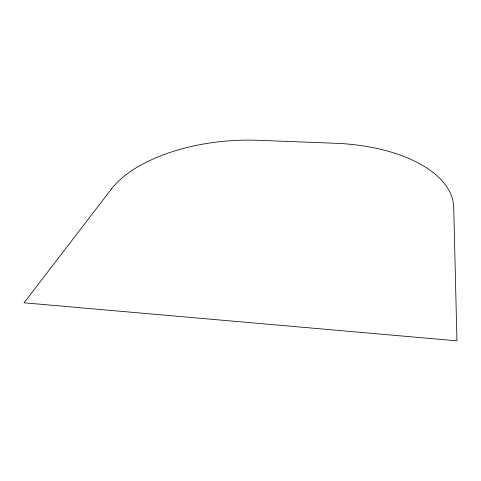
<?xml version="1.0" encoding="UTF-8"?>
<svg xmlns="http://www.w3.org/2000/svg" width="481" height="481" viewBox="0 0 481 481"><rect width="100%" height="100%" fill="white"/><g stroke="black" fill="none" stroke-linecap="round" stroke-linejoin="round"><path stroke-width="0.72" d="M111.454 188.973L24.05 302.802L456.95 340.837L453.703 207.275A132.401 67.069 -1.2 0 0 335.317 143.26L257.569 140.296A129.028 63.943 -5.2 0 0 111.454 188.973"/></g></svg>
